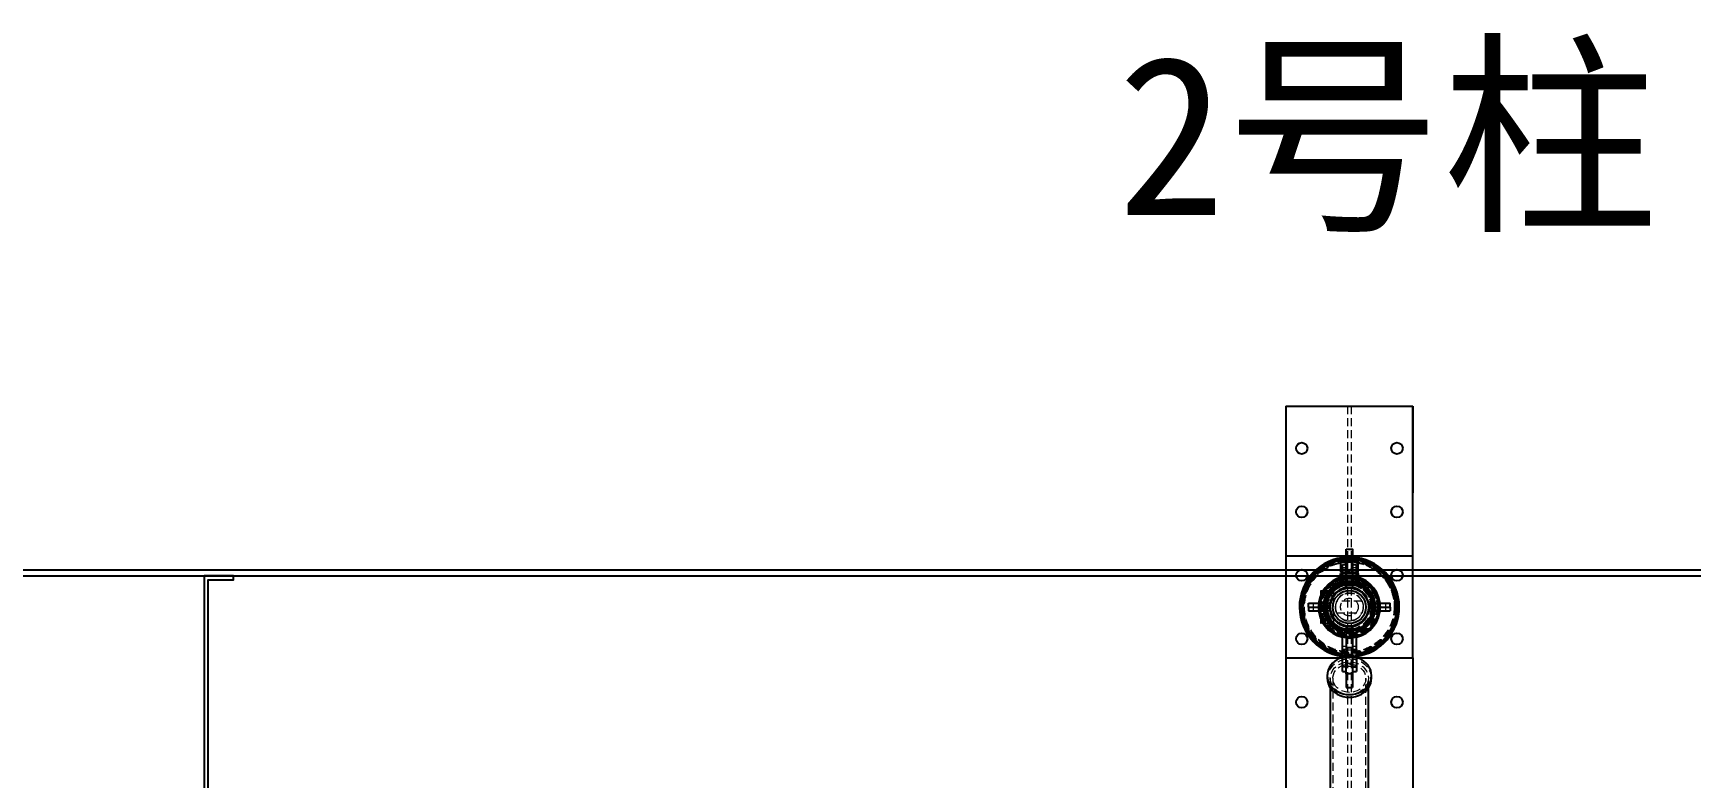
# Model space of a CAD drawing. Header units: millimetres. Extents: x 25083 to 52777, y 24772 to 45779.
# Drawn here: x 36145 to 37451, y 40411 to 40997 of the extents above; entities that cross this region are included whole.
import ezdxf

# ---------------------------------------------------------------- set-up
doc = ezdxf.new("R2010")
doc.units = ezdxf.units.MM
doc.linetypes.add('HIDDEN', pattern=[9.525, 6.35, -3.175])
doc.linetypes.add('VERDECKT', pattern=[0.25, 0.125, -0.125])
doc.styles.get("Standard").update_dxf_attribs({"font": ''})
doc.styles.get('Standard').set_extended_font_data('SimSun')

# ---------------------------------------------------------------- blocks, each defined once
blk = doc.blocks.new('zw$7318')
at = {"color": 3, "linetype": 'VERDECKT'}
for p, q in [((0, 11.1), (14, 11.1)), ((0, 5.9), (14, 5.9))]:
    blk.add_line(p, q, dxfattribs=at)
at = {"color": 3}
for points in [[(0, 9), (14, 9), (14, 17), (0, 17)], [(0, 8), (14, 8), (14, 0), (0, 0)]]:
    blk.add_lwpolyline(points, close=True, dxfattribs=at)
at = {"color": 3, "linetype": 'VERDECKT'}
for points in [[(4.5, 17), (9.5, 17), (9.5, 9), (4.5, 9)], [(4.5, 0), (9.5, 0), (9.5, 8), (4.5, 8)]]:
    blk.add_lwpolyline(points, close=True, dxfattribs=at)
blk = doc.blocks.new('zw$C4D1')
at = {"color": 4, "linetype": 'Continuous', "lineweight": 25}
for p, q in [((0, 21.5), (13.4, 21.5)), ((0, 18.5), (0, 21.5)), ((0, 18.5), (13.4, 18.5)), ((0, 18.5), (0, 15.5)), ((0, 15.5), (13.4, 15.5)), ((13.4, 18.5), (13.4, 21.5)), ((13.4, 18.5), (13.4, 15.5)), ((16.9, 21.4), (13.9, 21.9)), ((16.9, 15.6), (13.9, 15.1)), ((47.3, 21.4), (50.3, 21.9)), ((47.3, 15.6), (50.3, 15.1)), ((50.8, 21.5), (64.2, 21.5)), ((50.8, 18.5), (50.8, 21.5)), ((50.8, 18.5), (64.2, 18.5)), ((50.8, 18.5), (50.8, 15.5)), ((50.8, 15.5), (64.2, 15.5)), ((64.2, 18.5), (64.2, 21.5)), ((64.2, 18.5), (64.2, 15.5))]:
    blk.add_line(p, q, dxfattribs=at)
at = {"color": 4, "linetype": 'HIDDEN', "lineweight": 18}
for p, q in [((3.5, 21.5), (3.5, 18.5)), ((3.5, 18.5), (3.5, 15.5)), ((9.5, 18.5), (9.5, 21.5)), ((9.5, 15.5), (9.5, 18.5)), ((13.4, 18.5), (13.4, 21.5)), ((13.4, 18.5), (13.4, 15.5)), ((16.9, 21.4), (13.9, 21.9)), ((16.9, 15.6), (13.9, 15.1)), ((47.3, 21.4), (50.3, 21.9)), ((47.3, 15.6), (50.3, 15.1)), ((50.8, 18.5), (50.8, 21.5)), ((50.8, 18.5), (50.8, 15.5)), ((54.7, 21.5), (54.7, 18.5)), ((54.7, 18.5), (54.7, 15.5)), ((60.7, 18.5), (60.7, 21.5)), ((60.7, 15.5), (60.7, 18.5))]:
    blk.add_line(p, q, dxfattribs=at)
at = {"color": 1}
blk.add_lwpolyline([(29.6, 64), (34.6, 64), (34.6, 34), (29.6, 34)], close=True, dxfattribs=at)
at = {"color": 4, "linetype": 'Continuous', "lineweight": 25}
for centre, radius, start, end in [((32.1, 18.5), 18.5, 10.6151, 169.3849), ((32.1, 18.5), 15.5, 10.6151, 169.3849), ((13.4, 22), 0.5, 270, 349.3849), ((13.4, 22), 3.5, 270, 349.3849), ((13.4, 15), 3.5, 10.6151, 90), ((13.4, 15), 0.5, 10.6151, 90), ((32.1, 18.5), 18.5, 190.6151, 349.3849), ((32.1, 18.5), 15.5, 190.6151, 349.3849), ((50.8, 22), 3.5, 190.6151, 270), ((50.8, 15), 3.5, 90, 169.3849), ((50.8, 22), 0.5, 190.6151, 270), ((50.8, 15), 0.5, 90, 169.3849)]:
    blk.add_arc(centre, radius, start, end, dxfattribs=at)
at = {"color": 1}
blk.add_blockref('zw$7318', (25.1, 37), dxfattribs=at)
blk = doc.blocks.new('zw$CC83')
at = {"color": 7, "linetype": 'Continuous', "lineweight": 25}
for p, q in [((120, 2330.5), (120, 2132.2)), ((120, 2330.5), (120, 2262.2)), ((120, 2330.5), (220, 2330.5)), ((220, 2132.2), (220, 2330.5)), ((220, 2330.5), (220, 2262.2)), ((220, 2212.2), (120, 2212.2)), ((164.5, 2189.8), (164.5, 2205.7)), ((164.5, 2205.7), (167.5, 2205.7)), ((167.5, 2205.7), (167.5, 2187.5)), ((172.5, 2205.7), (172.5, 2187.5)), ((172.5, 2205.7), (175.5, 2205.7)), ((175.5, 2189.8), (175.5, 2205.7)), ((164.5, 2138.7), (164.5, 2154.5)), ((167.5, 2156.9), (167.5, 2138.7)), ((172.5, 2156.9), (172.5, 2138.7)), ((175.5, 2138.7), (175.5, 2154.5)), ((120, 2132.2), (163.8, 2132.2)), ((120, 2132.2), (120, 1514.3)), ((164.5, 2138.7), (167.5, 2138.7)), ((164.5, 2125.1), (164.5, 2138.7)), ((172.5, 2140), (167.5, 2140)), ((167.5, 2138.7), (167.5, 2132)), ((167.5, 2119.6), (167.5, 2132)), ((172.5, 2138.7), (175.5, 2138.7)), ((172.5, 2138.7), (172.5, 2132)), ((172.5, 2132), (172.5, 2119.6)), ((175.5, 2138.7), (175.5, 2125.1)), ((176.2, 2132.2), (220, 2132.2)), ((220, 2132.2), (220, 1514.3)), ((152.5, 2118.2), (152.5, 2116.1)), ((167.5, 2125.1), (164.5, 2125.1)), ((164.5, 2121.5), (164.5, 2125.1)), ((164.5, 2121.5), (167.5, 2121.5)), ((172.5, 2119.6), (167.5, 2119.6)), ((167.5, 2119.6), (167.5, 2108.7)), ((172.5, 2125.1), (175.5, 2125.1)), ((172.5, 2121.5), (175.5, 2121.5)), ((172.5, 2119.6), (172.5, 2108.7)), ((175.5, 2125.1), (175.5, 2121.5)), ((187.5, 2116.1), (187.5, 2118.2)), ((155, 2108.4), (155, 1989.5)), ((167.5, 2108.7), (172.5, 2108.7)), ((185, 1989.5), (185, 2108.4))]:
    blk.add_line(p, q, dxfattribs=at)
at = {"color": 7, "linetype": 'HIDDEN', "lineweight": 18}
for p, q in [((168.5, 2330.5), (168.5, 13)), ((171.5, 2330.5), (171.5, 13)), ((167.5, 2203), (164.5, 2203)), ((164.5, 2196), (167.5, 2196)), ((175.5, 2203), (172.5, 2203)), ((172.5, 2196), (175.5, 2196)), ((147.5, 2181.2), (147.5, 2185.2)), ((147.5, 2185.2), (157.5, 2185.2)), ((157.5, 2181.2), (147.5, 2181.2)), ((147.5, 2181.2), (147.5, 2163.2)), ((157.5, 2185.2), (157.5, 2181.2)), ((157.5, 2163.2), (157.5, 2181.2)), ((157.5, 2177.7), (147.5, 2177.7)), ((147.5, 2166.7), (157.5, 2166.7)), ((153.3, 2176.7), (151.2, 2176.7)), ((151.2, 2167.7), (153.3, 2167.7)), ((159, 2172.2), (159, 2172.4)), ((159, 2171.9), (159, 2172.2)), ((180, 2176.7), (160, 2176.7)), ((160, 2167.7), (180, 2167.7)), ((181, 2172.2), (181, 2172.4)), ((181, 2171.9), (181, 2172.2)), ((188.8, 2176.7), (186.7, 2176.7)), ((186.7, 2167.7), (188.8, 2167.7)), ((147.5, 2163.2), (157.5, 2163.2)), ((147.5, 2159.2), (147.5, 2163.2)), ((157.5, 2159.2), (147.5, 2159.2)), ((157.5, 2163.2), (157.5, 2159.2)), ((167.5, 2148.3), (164.5, 2148.3)), ((164.5, 2141.3), (167.5, 2141.3)), ((175.5, 2148.3), (172.5, 2148.3)), ((172.5, 2141.3), (175.5, 2141.3)), ((163.8, 2132.2), (176.2, 2132.2)), ((167.5, 2132.5), (164.5, 2132.5)), ((167.5, 2138.4), (172.5, 2138.4)), ((172.5, 2132.5), (167.5, 2132.5)), ((172.5, 2127.6), (167.5, 2127.6)), ((175.5, 2132.5), (172.5, 2132.5)), ((155, 2116.1), (155, 2108.4)), ((157, 2116.1), (157, 1676.1)), ((164.5, 2125.5), (167.5, 2125.5)), ((167.5, 2125.1), (164.5, 2125.1)), ((167.5, 2125.5), (172.5, 2125.5)), ((172.5, 2125.5), (175.5, 2125.5)), ((172.5, 2125.1), (175.5, 2125.1)), ((183, 1676.1), (183, 2116.1)), ((185, 2108.4), (185, 2116.1))]:
    blk.add_line(p, q, dxfattribs=at)
at = {"color": 7, "linetype": 'HIDDEN', "lineweight": 18, "flags": 128}
for points in [[(167.5, 2196.5), (167.1, 2196.4), (164.5, 2196)], [(164.5, 2194.8), (165, 2194.9), (167.5, 2195.3)], [(164.5, 2194.7), (165, 2194.8), (167.5, 2195.2)], [(175.5, 2196), (172.9, 2196.4), (172.5, 2196.5)], [(172.5, 2195.3), (173.6, 2195.2), (175.5, 2194.8)], [(172.5, 2195.2), (173.6, 2195.1), (175.5, 2194.7)], [(164.5, 2190.7), (166.1, 2191.1), (167.5, 2191.3)], [(172.5, 2191.3), (173.9, 2191.1), (175.5, 2190.7)], [(167.5, 2153), (166.1, 2153.3), (164.5, 2153.7)], [(175.5, 2153.7), (173.9, 2153.3), (172.5, 2153)], [(167.5, 2149), (165, 2149.5), (164.5, 2149.6)], [(167.5, 2149.1), (165, 2149.5), (164.5, 2149.6)], [(164.5, 2148.4), (167.1, 2147.9), (167.5, 2147.9)], [(175.5, 2149.6), (173.6, 2149.2), (172.5, 2149)], [(175.5, 2149.6), (173.6, 2149.2), (172.5, 2149.1)], [(172.5, 2147.9), (172.9, 2147.9), (175.5, 2148.4)], [(187.5, 2116.1), (187.3, 2118.2), (186.8, 2120.3), (185.9, 2122.3), (184.7, 2124.2), (183.2, 2125.9), (181.5, 2127.4), (179.5, 2128.7), (177.3, 2129.7), (174.9, 2130.5), (172.5, 2130.9), (170, 2131.1), (167.5, 2130.9), (165.1, 2130.5), (162.7, 2129.7), (160.5, 2128.7), (158.5, 2127.4), (156.8, 2125.9), (155.3, 2124.2), (154.1, 2122.3), (153.2, 2120.3), (152.7, 2118.2), (152.5, 2116.1)], [(185, 2116.1), (184.8, 2114.1), (184.3, 2112.2), (183.4, 2110.4), (182.3, 2108.7), (180.8, 2107.2), (179.1, 2105.9), (177.2, 2104.8), (175.1, 2104), (172.9, 2103.5), (170.6, 2103.3), (168.3, 2103.3), (166, 2103.7), (163.9, 2104.4), (161.8, 2105.3), (160, 2106.5), (158.4, 2107.9), (157.1, 2109.5), (156.1, 2111.3), (155.4, 2113.2), (155, 2115.1), (155, 2117.1), (155.4, 2119), (156.1, 2120.9), (157.1, 2122.7), (158.4, 2124.3), (160, 2125.7), (161.8, 2126.9), (163.9, 2127.8), (166, 2128.5), (168.3, 2128.8), (170.6, 2128.9), (172.9, 2128.7), (175.1, 2128.2), (177.2, 2127.4), (179.1, 2126.3), (180.8, 2125), (182.3, 2123.5), (183.4, 2121.8), (184.3, 2120), (184.8, 2118.1), (185, 2116.1)], [(170, 2105), (167.9, 2105.1), (165.8, 2105.6), (163.8, 2106.3), (162, 2107.3), (160.4, 2108.6), (159.1, 2110), (158.1, 2111.6), (157.4, 2113.4), (157, 2115.2), (157, 2117), (157.4, 2118.8), (158.1, 2120.6), (159.1, 2122.2), (160.4, 2123.6), (162, 2124.9), (163.8, 2125.9), (165.8, 2126.6), (167.9, 2127.1), (170, 2127.2), (172.1, 2127.1), (174.2, 2126.6), (176.2, 2125.9), (178, 2124.9), (179.6, 2123.6), (180.9, 2122.2), (181.9, 2120.6), (182.6, 2118.8), (183, 2117), (183, 2115.2), (182.6, 2113.4), (181.9, 2111.6), (180.9, 2110), (179.6, 2108.6), (178, 2107.3), (176.2, 2106.3), (174.2, 2105.6), (172.1, 2105.1), (170, 2105)]]:
    blk.add_lwpolyline(points, dxfattribs=at)
at = {"color": 7, "linetype": 'Continuous', "lineweight": 25, "flags": 128}
for points in [[(172.5, 2196.5), (170, 2196.6), (167.5, 2196.5)], [(167.5, 2147.9), (170, 2147.8), (172.5, 2147.9)], [(152.5, 2118.2), (152.7, 2116), (153.2, 2113.9), (154.1, 2111.9), (155.3, 2110.1), (156.8, 2108.4), (158.5, 2106.8), (160.5, 2105.6), (162.7, 2104.5), (165.1, 2103.8), (167.5, 2103.3), (170, 2103.2), (172.5, 2103.3), (174.9, 2103.8), (177.3, 2104.5), (179.5, 2105.6), (181.5, 2106.8), (183.2, 2108.4), (184.7, 2110.1), (185.9, 2111.9), (186.8, 2113.9), (187.3, 2116), (187.5, 2118.2), (187.3, 2120.3), (186.8, 2122.4), (185.9, 2124.4), (184.7, 2126.3), (183.2, 2128), (181.5, 2129.5), (179.5, 2130.8), (177.3, 2131.8), (175.5, 2132.4)], [(164.5, 2132.4), (162.7, 2131.8), (160.5, 2130.8), (158.5, 2129.5), (156.8, 2128), (155.3, 2126.3), (154.1, 2124.4), (153.2, 2122.4), (152.7, 2120.3), (152.5, 2118.2)], [(152.5, 2116.1), (152.7, 2114), (153.2, 2111.9), (154.1, 2109.9), (155.3, 2108), (156.8, 2106.3), (158.5, 2104.8), (160.5, 2103.5), (162.7, 2102.5), (165.1, 2101.7), (167.5, 2101.3), (170, 2101.1), (172.5, 2101.3), (174.9, 2101.7), (177.3, 2102.5), (179.5, 2103.5), (181.5, 2104.8), (183.2, 2106.3), (184.7, 2108), (185.9, 2109.9), (186.8, 2111.9), (187.3, 2114), (187.5, 2116.1)]]:
    blk.add_lwpolyline(points, dxfattribs=at)
at = {"color": 8, "linetype": 'Continuous', "lineweight": 25, "flags": 128}
for points in [[(167.5, 2192.6), (170, 2192.8), (172.5, 2192.6)], [(172.5, 2151.7), (170, 2151.6), (167.5, 2151.7)]]:
    blk.add_lwpolyline(points, dxfattribs=at)
at = {"color": 7, "linetype": 'Continuous', "lineweight": 25}
for centre, radius in [((132.5, 2297.2), 4.5), ((207.5, 2297.2), 4.5), ((132.5, 2247.2), 4.5), ((207.5, 2247.2), 4.5), ((132.5, 2197.2), 4.5), ((207.5, 2197.2), 4.5), ((170, 2172.2), 15), ((170, 2172.2), 13), ((132.5, 2147.2), 4.5), ((207.5, 2147.2), 4.5), ((132.5, 2097.2), 4.5), ((207.5, 2097.2), 4.5)]:
    blk.add_circle(centre, radius, dxfattribs=at)
at = {"color": 7, "linetype": 'HIDDEN', "lineweight": 18}
for radius in [39.1, 39, 39, 38.7, 38.7, 38.6, 38.6, 38.5, 38, 37.8, 37.8, 37.7, 37.7, 37.7, 37.4, 37.4, 37.3, 37.3, 36.3, 36.3, 36.2, 36.2, 36, 36, 35.9, 35.9, 35.9, 35.6, 35.5, 35.5, 35.5, 35.3, 24.1, 22.7, 22.6, 22.5, 22.4, 22.4, 22.4, 22.4, 22.4, 22.4, 22.4, 22.4, 22.3, 22.3, 22.1, 22, 22, 22, 22, 21.9, 21.8, 20.6, 20.6, 20.6, 20.5, 20.4, 20.4, 20.3, 20.3, 20.3, 20.3, 20.3, 20.3, 20.3, 20.3, 20.2, 20.2, 20, 20, 19.9, 19.9, 19.9, 19.9, 19.9, 19.9, 19.9, 19.9, 19.9, 19.8, 19.7, 19.7, 17.7, 17.4, 15.9, 10.9, 10.9, 10.9, 6.97]:
    blk.add_circle((170, 2172.2), radius, dxfattribs=at)
at = {"color": 7, "linetype": 'Continuous', "lineweight": 25}
for radius, start, end in [(39.3, 0, 261.9517), (39.1, 0, 261.9096), (39, 0, 261.8869), (38.5, 0, 261.7773), (37.2, 278.5051, 180), (24.4, 103.0153, 256.9847), (23.3, 103.6778, 180), (23.3, 83.8298, 96.1702), (24.4, 0, 76.9847), (23.3, 283.6778, 76.3222), (19.3, 106.5499, 180), (18.5, 107.2953, 252.7047), (15.5, 99.2818, 260.7182), (19.3, 82.5606, 97.4394), (17.3, 81.6952, 98.3048), (15.5, 279.2818, 80.7182), (19.3, 286.5499, 73.4501), (18.5, 287.2953, 72.7047), (37.2, 180, 261.4949), (23.3, 180, 256.3222), (19.3, 180, 253.4501), (24.4, 283.0153, 0), (38.5, 278.2227, 0), (39, 278.1131, 0), (39.1, 278.0904, 0), (39.3, 278.0483, 0), (17.3, 261.6952, 278.3048), (19.3, 262.5606, 277.4394), (23.3, 263.8298, 276.1702)]:
    blk.add_arc((170, 2172.2), radius, start, end, dxfattribs=at)
at = {"color": 8, "linetype": 'Continuous', "lineweight": 25}
for radius, start, end in [(23.2, 103.7115, 180), (23.2, 83.8148, 96.1852), (23.2, 283.7115, 76.2885), (20.6, 105.48, 180), (20.6, 285.48, 74.52), (23.2, 180, 256.2885), (20.6, 180, 254.52), (23.2, 263.8148, 276.1852)]:
    blk.add_arc((170, 2172.2), radius, start, end, dxfattribs=at)
at = {"color": 7, "linetype": 'HIDDEN', "lineweight": 18}
for centre, radius, start, end in [((170, 2172.2), 20.6, 96.9682, 105.48), ((170, 2172.2), 20.6, 74.52, 83.0318), ((170, 2172.2), 17.3, 98.3048, 261.6952), ((170, 2172.2), 11, 21.1528, 163.3836), ((170, 2172.2), 11, 16.8319, 158.8472), ((170, 2172.2), 17.3, 0, 81.6952), ((170, 2172.2), 11, 185.3602, 347.5999), ((170, 2172.2), 11, 192.2244, 354.6156), ((170, 2172.2), 17.3, 278.3048, 0), ((170, 2172.2), 20.6, 254.52, 263.0318), ((170, 2172.2), 20.6, 276.9682, 285.48), ((170, 2172.2), 37.2, 261.4949, 278.5051), ((170, 2172.2), 38.5, 261.7773, 278.2227), ((170, 2172.2), 39, 261.8869, 278.1131), ((170, 2172.2), 39.1, 261.9096, 278.0904), ((170, 2172.2), 39.3, 261.9517, 278.0483), ((170, 2112.9), 20.2, 74.2295, 105.7705)]:
    blk.add_arc(centre, radius, start, end, dxfattribs=at)
for points, knots in [([(160, 2176.6), (160, 2176.6), (160, 2176.6), (159.8, 2176), (159.4, 2175.1), (159.1, 2173.8), (159, 2172.2), (159.1, 2170.8), (159.4, 2169.5), (159.7, 2168.4), (160, 2167.8), (160, 2167.7), (160, 2167.7)], [0, 0, 0, 0, 0.078368, 0.175895, 0.280047, 0.390609, 0.497784, 0.597747, 0.697135, 0.80268, 0.913398, 1, 1, 1, 1]), ([(159.5, 2168.9), (159.4, 2169.3), (159.3, 2169.8), (159.2, 2170.5), (159.2, 2170.8)], [0, 0, 0, 0, 0.681424, 1, 1, 1, 1]), ([(160, 2167.7), (160, 2167.8), (159.9, 2167.9), (159.7, 2168.4), (159.6, 2168.8), (159.5, 2168.9)], [0, 0, 0, 0, 0.4425129, 0.8925118, 1, 1, 1, 1]), ([(180, 2176.6), (180, 2176.7), (180, 2176.7), (180.1, 2176.4), (180.4, 2175.7), (180.7, 2174.6), (180.9, 2173.2), (181, 2171.7), (180.8, 2170.3), (180.6, 2169.4), (180.5, 2169), (180.5, 2168.9)], [0, 0, 0, 0, 0.020341, 0.149375, 0.280049, 0.421447, 0.567035, 0.704108, 0.833837, 0.966748, 1, 1, 1, 1]), ([(180.5, 2168.9), (180.3, 2168.6), (180.1, 2168), (180, 2167.6), (180, 2167.7), (180, 2167.7)], [0, 0, 0, 0, 0.4450921, 0.8912285, 1, 1, 1, 1])]:
    blk.add_open_spline(points, degree=3, knots=knots, dxfattribs=at)
at = {"color": 1}
blk.add_blockref('zw$C4D1', (137.9, 2153.7), dxfattribs=at)

msp = doc.modelspace()

# ---------------------------------------------------------------- linework, layer by layer
at = {"color": 6}
for points in [[(30208.084, 40574.81), (40155.44, 40574.81)], [(40155.44, 40569.81), (30208.084, 40569.81)]]:
    msp.add_lwpolyline(points, dxfattribs=at)
msp.add_lwpolyline([(36283.262, 40569.911), (36280.262, 40569.911), (36280.262, 40044.275), (36283.262, 40044.275), (36303.262, 40044.275), (36303.262, 40047.275), (36283.262, 40047.275), (36283.262, 40566.911), (36303.262, 40566.911), (36303.262, 40569.911)], close=True)

# ---------------------------------------------------------------- block references
at = {"color": 1}
msp.add_blockref('zw$CC83', (37011.762, 38373.238), dxfattribs=at)

# ---------------------------------------------------------------- texts
at = {"color": 7, "insert": (36999.113, 40979.154), "char_height": 125, "width": 9715.34445, "attachment_point": 1}
msp.add_mtext('2号柱', dxfattribs=at)

doc.saveas('drawing.dxf')
